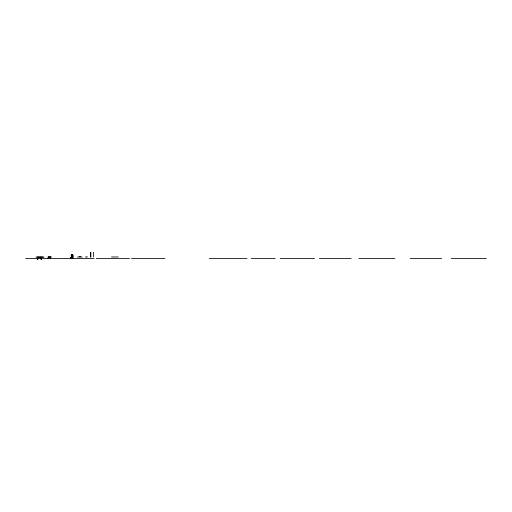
<?xml version="1.0" encoding="UTF-8"?>
<svg xmlns="http://www.w3.org/2000/svg" width="512" height="512" viewBox="0 0 512 512"><rect width="100%" height="100%" fill="white"/><g stroke="black" fill="none" stroke-linecap="round" stroke-linejoin="round"><path stroke-width="0.77" d="M41.427 259.475L41.05 257.293M37.306 259.462L37.997 257.293L38.854 257.293L37.645 259.603M48.045 258.214L48.39 257.126L48.819 257.126L48.218 258.285M70.688 257.997L70.79 257.696M71.11 257.581L70.758 258.24L71.168 257.498M70.835 258.093L70.918 257.926M71.91 254.56L72.275 254.56M71.45 254.56L72.736 254.56M71.45 254.669L72.736 254.669M70.982 255.763L73.222 255.507L72.73 255.763M71.456 256.032L72.211 255.968M72.41 255.968L72.832 255.968M71.552 256.077L72.211 256.077M72.41 256.077L72.832 256.077M71.309 256.582L72.576 256.582M72.947 256.582L73.523 256.582M79.226 256.666L79.981 256.602M80.179 256.602L80.608 256.602M36.954 256.966L43.13 256.966M48.09 256.966L51.174 256.966M85.408 256.986L86.893 256.986M87.046 256.934L87.373 256.934M111.488 256.986L118.304 256.986M48.09 257.056L51.174 257.056M71.386 257.075L72.576 257.075M77.498 257.043L82.221 257.043M35.942 257.146L44.141 257.146M71.334 257.171L72.838 257.171M25.6 258.605L94.118 258.605M96.23 258.605L129.562 258.605M131.565 258.605L164.896 258.605M209.235 258.605L247.046 258.605M251.238 258.605L275.194 258.605M280.224 258.605L314.528 258.605M319.379 258.605L351.187 258.605M358.842 258.605L394.918 258.605M410.234 258.605L441.709 258.605M451.226 258.605L486.4 258.605M72.627 257.478L72.819 258.278L72.659 257.536M72.499 257.51L72.736 258.291L72.55 257.67M72.698 257.677L72.794 258.182M50.381 258.285L49.997 257.126L50.464 258.214M40.71 257.293L41.312 259.603L40.55 257.293L41.133 257.293L41.478 259.462M50.208 257.126L50.387 258.214M40.947 257.293L41.299 259.482M72.813 257.632L72.883 258.214L72.819 257.722M93.613 252.301L93.581 256.966M90.771 252.301L90.803 256.966M90.688 252.301L90.688 256.966M90.586 252.301L90.586 256.966"/></g></svg>
